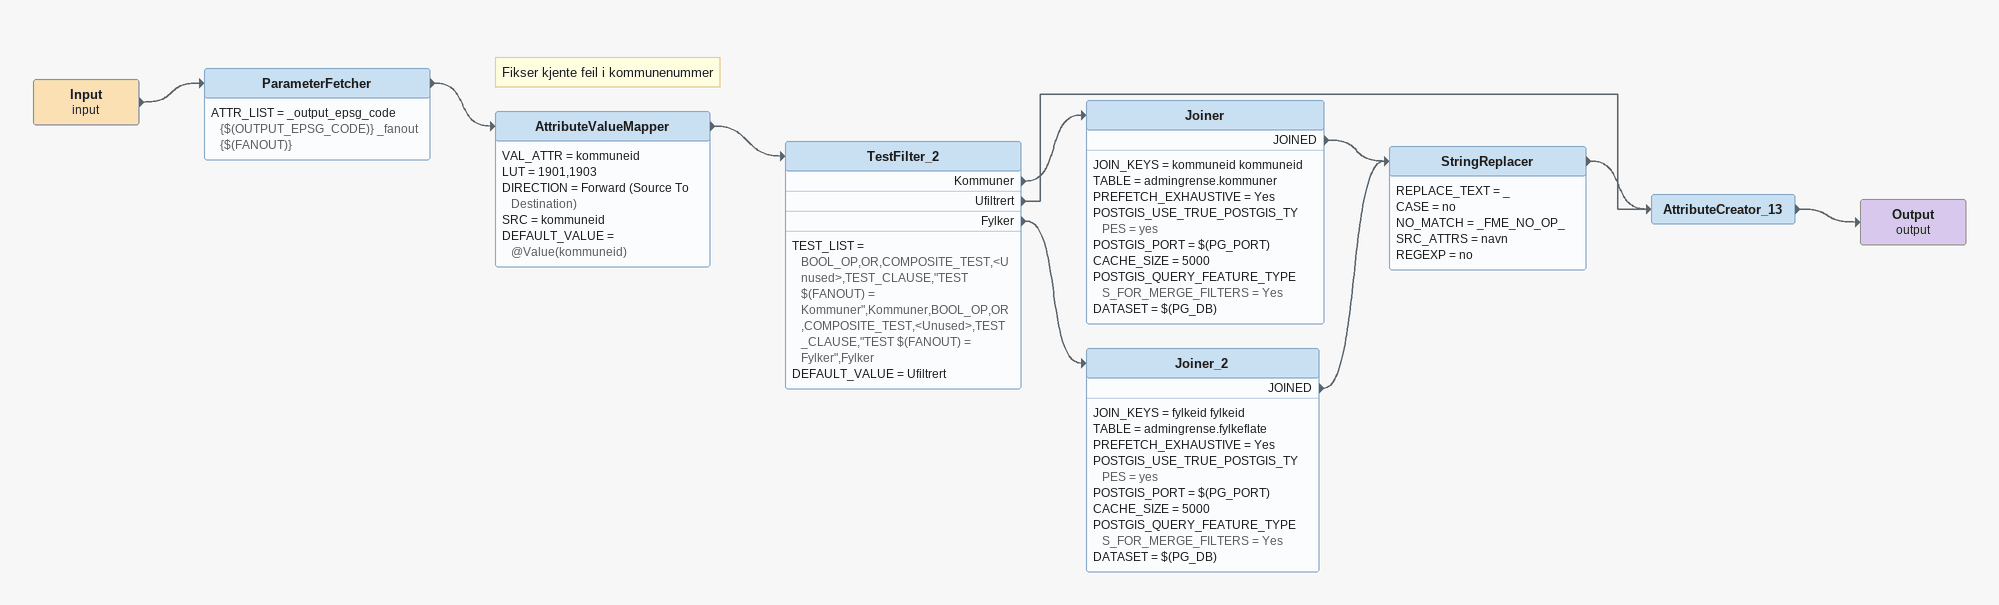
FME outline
Input (input)
    -> ParameterFetcher
ParameterFetcher
    ATTR_LIST = _output_epsg_code {$(OUTPUT_EPSG_CODE)} _fanout {$(FANOUT)}
    -> AttributeValueMapper
Note: Fikser kjente feil i kommunenummer
AttributeValueMapper
    VAL_ATTR = kommuneid
    LUT = 1901,1903
    DIRECTION = Forward (Source To Destination)
    SRC = kommuneid
    DEFAULT_VALUE = @Value(kommuneid)
    -> TestFilter_2
TestFilter_2
    TEST_LIST = BOOL_OP,OR,COMPOSITE_TEST,<Unused>,TEST_CLAUSE,"TEST $(FANOUT) = Kommuner",Kommuner,BOOL_OP,OR,COMPOSITE_TEST,<Unused>,TEST_CLAUSE,"TEST $(FANOUT) = Fylker",Fylker
    DEFAULT_VALUE = Ufiltrert
    Kommuner -> Joiner
    Ufiltrert -> AttributeCreator_13
    Fylker -> Joiner_2
Joiner
    JOIN_KEYS = kommuneid kommuneid
    TABLE = admingrense.kommuner
    PREFETCH_EXHAUSTIVE = Yes
    POSTGIS_USE_TRUE_POSTGIS_TYPES = yes
    POSTGIS_PORT = $(PG_PORT)
    CACHE_SIZE = 5000
    POSTGIS_QUERY_FEATURE_TYPES_FOR_MERGE_FILTERS = Yes
    DATASET = $(PG_DB)
    JOINED -> StringReplacer
Joiner_2
    JOIN_KEYS = fylkeid fylkeid
    TABLE = admingrense.fylkeflate
    PREFETCH_EXHAUSTIVE = Yes
    POSTGIS_USE_TRUE_POSTGIS_TYPES = yes
    POSTGIS_PORT = $(PG_PORT)
    CACHE_SIZE = 5000
    POSTGIS_QUERY_FEATURE_TYPES_FOR_MERGE_FILTERS = Yes
    DATASET = $(PG_DB)
    JOINED -> StringReplacer
StringReplacer
    REPLACE_TEXT = _
    CASE = no
    NO_MATCH = _FME_NO_OP_
    SRC_ATTRS = navn
    REGEXP = no
    -> AttributeCreator_13
AttributeCreator_13
    -> Output (output)
Output (output)
